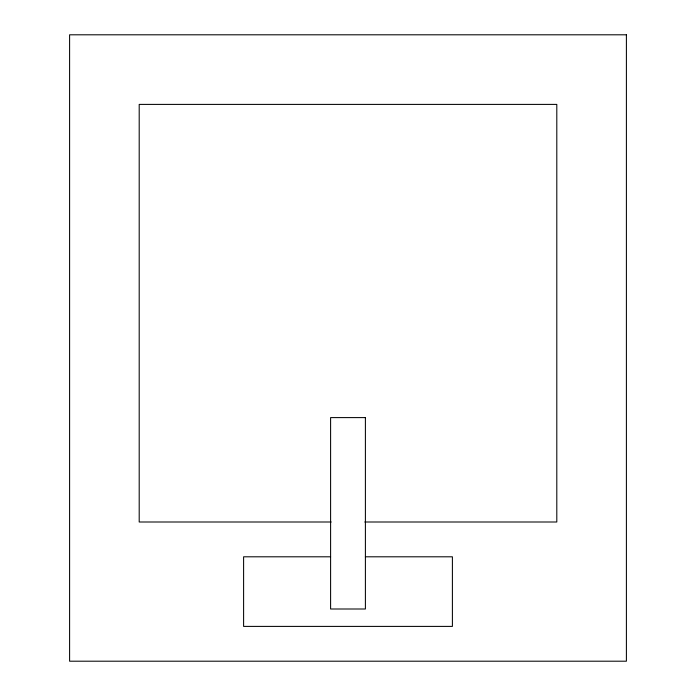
<?xml version="1.0" encoding="UTF-8"?>
<svg xmlns="http://www.w3.org/2000/svg" width="696" height="696" viewBox="0 0 696 696"><rect width="100%" height="100%" fill="white"/><g stroke="black" fill="none" stroke-linecap="round" stroke-linejoin="round"><path stroke-width="1.04" d="M331.192 522L139.2 522L139.2 104.4L556.8 104.4L556.8 522L364.808 522M330.6 556.8L243.6 556.8L243.6 626.4L452.4 626.4L452.4 556.8L365.4 556.8M626.4 34.8L69.6 34.8L69.6 661.2L626.4 661.2L626.4 34.8M365.4 417.6L330.6 417.6L330.6 609L365.4 609L365.4 417.6"/></g></svg>
